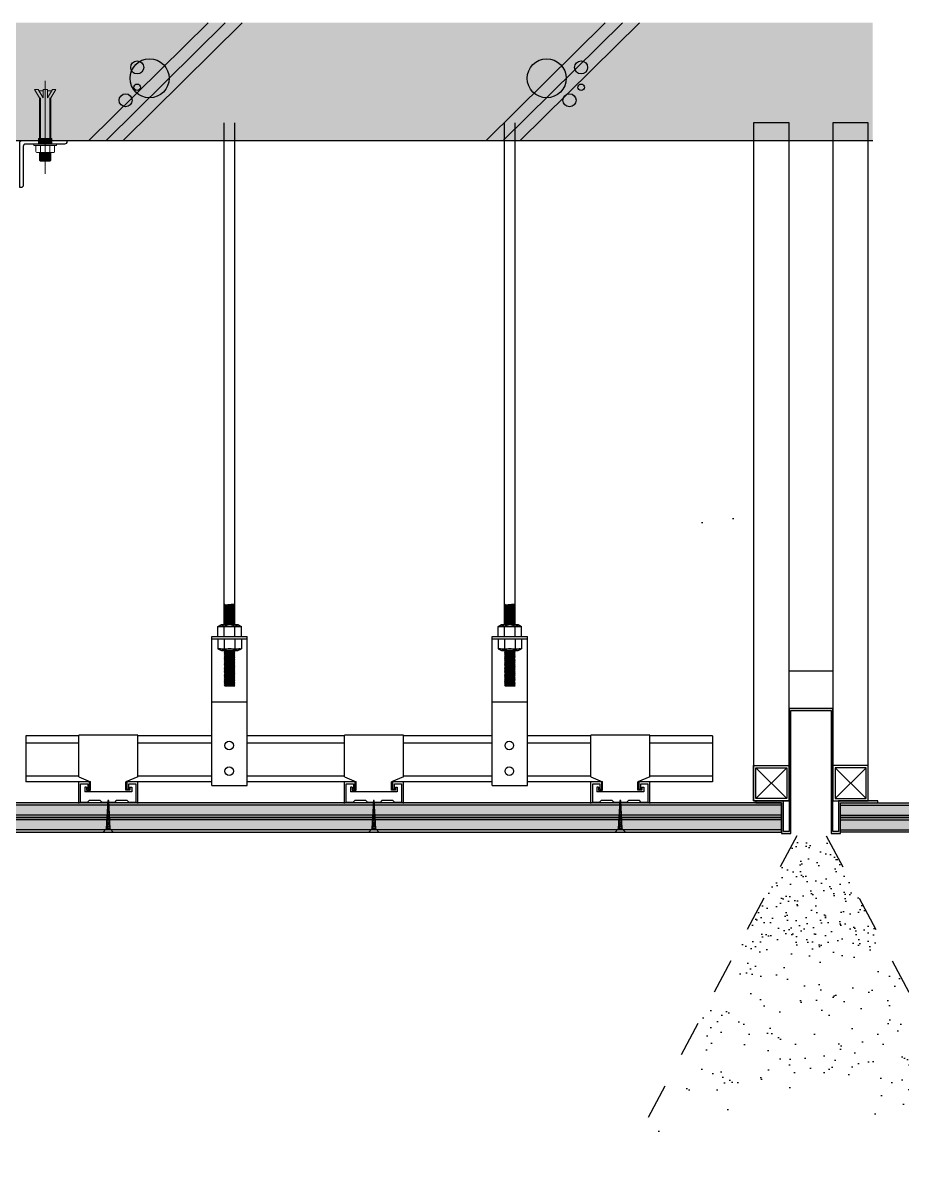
# Model space of a CAD drawing. Header units: millimetres. Extents: x -223175 to 287756, y -120611 to 352956.
# Drawn here: x 271799 to 272544, y 83917 to 84884 of the extents above; entities that cross this region are included whole.
import ezdxf
from ezdxf.lldxf.tags import DXFTag

# ---------------------------------------------------------------- set-up
doc = ezdxf.new("R2010")
doc.units = ezdxf.units.MM
doc.header["$LTSCALE"] = 50
doc.linetypes.add('CEN', pattern=[62, 60, -1, 0, -1])
doc.linetypes.add('HIDDEN', pattern=[2, 1, -1])
for name, color, linetype in [('1', 1, 'CENTER'), ('CON', 2, 'Continuous'), ('D-1', 1, 'Continuous'), ('DE-252', 252, 'Continuous'), ('DE-8', 8, 'Continuous'), ('DETAIL', 7, 'Continuous'), ('DETAIL-HAT', 252, 'Continuous'), ('EK-구조틀부속', 1, 'Continuous'), ('ELE-1', 7, 'Continuous'), ('ELE-HAT', 253, 'Continuous'), ('f-steel', 4, 'Continuous'), ('FL-FIN', 6, 'Continuous'), ('I-ELEV4', 4, 'Continuous'), ('IN-HAT', 250, 'Continuous')]:
    doc.layers.add(name, color=color, linetype=linetype)
doc.layers.add('I-TEXT', color=7, linetype='Continuous', lineweight=0)
tags = doc.linetypes.add('CENTER', pattern=[50.8, 31.75, -6.35, 6.35, -6.35]).pattern_tags.tags
tags[10:11] = [DXFTag(74, 4), DXFTag(75, 0), DXFTag(340, '0'), DXFTag(46, 1.0), DXFTag(50, 0.0), DXFTag(44, 0.0), DXFTag(45, 0.0)]
tags[8:9] = [DXFTag(74, 4), DXFTag(75, 0), DXFTag(340, '0'), DXFTag(46, 1.0), DXFTag(50, 0.0), DXFTag(44, 0.0), DXFTag(45, 0.0)]
tags[6:7] = [DXFTag(74, 4), DXFTag(75, 0), DXFTag(340, '0'), DXFTag(46, 1.0), DXFTag(50, 0.0), DXFTag(44, 0.0), DXFTag(45, 0.0)]
tags[4:5] = [DXFTag(74, 4), DXFTag(75, 0), DXFTag(340, '0'), DXFTag(46, 1.0), DXFTag(50, 0.0), DXFTag(44, 0.0), DXFTag(45, 0.0)]

# ---------------------------------------------------------------- blocks, each defined once
blk = doc.blocks.new('A$C19A672E3')
at = {"layer": 'I-TEXT', "color": 1}
blk.add_line((0, 25.34), (0, -53.54), dxfattribs=at)
at = {"layer": 'I-TEXT', "color": 8}
for p, q in [((4.78, 10.28), (-4.82, 10.28)), ((-4.78, 13.62), (-3.98, 14.41)), ((-4.78, 13.62), (-4.78, 7.25)), ((4.78, 13.62), (-4.78, 13.62)), ((4.82, 13.39), (-4.78, 13.39)), ((4.78, 12.6), (-4.78, 12.6)), ((4.78, 11.8), (-4.78, 11.8)), ((4.78, 11.08), (-4.78, 11.08)), ((-3.98, 14.41), (-3.98, 7.25)), ((3.98, 14.41), (-3.98, 14.41)), ((3.98, 14.41), (3.98, 7.25)), ((4.78, 13.62), (3.98, 14.41)), ((4.78, 13.62), (4.78, 7.25)), ((9.56, 1.27), (-9.56, 1.27)), ((-9.56, 1.27), (-9.56, 0)), ((-9.56, 0), (9.56, 0)), ((-7.96, 6.45), (-7.96, 1.27)), ((7.17, 7.25), (-7.17, 7.25)), ((-5.57, 0), (-5.57, -4.78)), ((4.78, 9.49), (-4.78, 9.49)), ((4.78, 8.69), (-4.78, 8.69)), ((4.78, 7.89), (-4.78, 7.89)), ((-4.78, 0), (-4.78, -39.06)), ((-3.98, 6.45), (-3.98, 1.27)), ((-3.98, 0), (-3.98, -39.06)), ((3.98, 6.45), (3.98, 1.27)), ((3.98, 0), (3.98, -39.06)), ((4.78, 0), (4.78, -39.06)), ((5.57, 0), (5.57, -4.78)), ((7.96, 6.45), (7.96, 1.27)), ((9.56, 1.27), (9.56, 0)), ((5.57, -0.8), (-5.57, -0.8)), ((5.57, -1.59), (-5.57, -1.59)), ((5.57, -2.39), (-5.57, -2.39)), ((5.57, -3.19), (-5.57, -3.19)), ((5.57, -3.98), (-5.57, -3.98)), ((-5.57, -4.78), (5.57, -4.78)), ((-4.78, -39.06), (-8.96, -46.23)), ((-8.96, -46.23), (-6.06, -46.23)), ((-1.88, -39.06), (-6.06, -46.23)), ((-5.4, -45.09), (-1.88, -45.09)), ((-1.88, -46.23), (-1.88, -39.06)), ((-1.88, -46.23), (1.88, -46.23)), ((1.88, -39.06), (6.06, -46.23)), ((1.88, -46.23), (1.88, -39.06)), ((1.88, -45.09), (5.4, -45.09)), ((4.78, -39.06), (8.96, -46.23)), ((6.06, -46.23), (8.96, -46.23))]:
    blk.add_line(p, q, dxfattribs=at)
for centre, start, end in [((-7.17, 6.45), 90, 180), ((-4.78, 6.45), 0, 90), ((-3.19, 6.45), 90, 180), ((3.19, 6.45), 0, 90), ((4.78, 6.45), 90, 180), ((7.17, 6.45), 0, 90)]:
    blk.add_arc(centre, 0.796, start, end, dxfattribs=at)
blk = doc.blocks.new('A$C372A1AC7')
at = {"layer": 'EK-구조틀부속', "lineweight": -3}
blk.add_lwpolyline([(0, 0), (25, 0), (25, 25), (0, 25)], close=True, dxfattribs=at)
at = {"layer": 'EK-구조틀부속', "color": 8, "lineweight": -3}
blk.add_lwpolyline([(1.6, 1.6), (23.4, 1.6), (23.4, 23.4), (1.6, 23.4)], close=True, dxfattribs=at)
for points in [[(23.4, 23.4), (1.6, 1.6)], [(23.4, 1.6), (1.6, 23.4)]]:
    blk.add_lwpolyline(points, dxfattribs=at)
blk = doc.blocks.new('*U2637')
at = {"layer": 'DETAIL-HAT', "ltscale": 1.5}
h = blk.add_hatch(dxfattribs=at)
h.set_pattern_fill('AR-SAND', color=256, scale=0.1, angle=180.45067)
h.set_pattern_definition([(217.95067, (1012.379, 0), (0.198494, -4.892722), [0, -3.8608, 0, -4.318, 0, -4.1275]), (187.9507, (1012.379, 0), (-4.43871, -7.203387), [0, -2.0828, 0, -3.4798, 0, -1.3335]), (147.95067, (1015.503, 0.0246), (-7.909566, -0.076588), [0, -1.27, 0, -4.572, 0, -5.969]), (137.9507, (1015.503, 0.0246), (-7.617793, -2.289283), [0, -0.635, 0, -2.9972, 0, -3.429])])
h.paths.add_polyline_path([(0, 12.5), (705.6, 12.5), (705.6, 0), (0, 0)])
at = {"color": 0}
blk.add_lwpolyline([(0, 12.5), (705.6, 12.5), (705.6, 0), (0, 0)], close=True, dxfattribs=at)
at = {"layer": 'DETAIL-HAT'}
for p, q in [((0, 10.5), (705.6, 10.5)), ((0, 2), (705.6, 2))]:
    blk.add_line(p, q, dxfattribs=at)
blk = doc.blocks.new('light2')
at = {"layer": 'ELE-1'}
h = blk.add_hatch(dxfattribs=at)
h.set_pattern_fill('AR-SAND', color=1, scale=1.5, angle=29.17402, style=0)
h.set_pattern_definition([(171.674022, (-1106792.613, -163176.79), (-33.6901024, 65.269111), [0, -57.912, 0, -64.77, 0, -61.9125]), (201.674022, (-1106792.61, -163176.79), (-111.288674, 61.014692), [0, -31.242, 0, -52.197, 0, -20.0025]), (241.674022, (-1106751.695, -163153.95), (-103.702526, -57.6487944), [0, -19.05, 0, -68.58, 0, -89.535]), (251.674022, (-1106751.7, -163153.95), (-116.304614, -26.633539), [0, -9.525, 0, -44.958, 0, -51.435])])
edge = h.paths.add_edge_path()
edge.add_line((-60292.15, -8065.02), (-60300.52, -8049.12))
edge.add_line((-60308.77, -8033.45), (-60333.86, -8033.45))
edge.add_line((-60329.53, -8033.69), (-60345.88, -8057.57))
edge.add_line((-60345.88, -8057.57), (-60480.4, -8310.47))
edge.add_line((-60467.31, -8286.89), (-60175.32, -8286.89))
edge.add_line((-60162.93, -8311.18), (-60291.84, -8064.86))
h = blk.add_hatch(dxfattribs=at)
h.set_pattern_fill('AR-SAND', color=1, scale=0.375, angle=29.17402, style=0)
h.set_pattern_definition([(171.6740218, (-1106824.226, -163161.148), (-8.4225256, 16.31727775), [0, -14.478, 0, -16.1925, 0, -15.478125]), (201.6740218, (-1106824.226, -163161.148), (-27.82216854, 15.25367303), [0, -7.8105, 0, -13.04925, 0, -5.000625]), (241.6740218, (-1106813.996, -163155.437), (-25.9256315, -14.4121986), [0, -4.7625, 0, -17.145, 0, -22.38375]), (251.6740218, (-1106813.996, -163155.437), (-29.0761535, -6.65838476), [0, -2.38125, 0, -11.2395, 0, -12.85875])])
edge = h.paths.add_edge_path()
edge.add_line((-60378.19, -8117.64), (-60336.08, -8038.4))
edge.add_line((-60336.08, -8038.4), (-60327.62, -8039.92))
edge.add_line((-60327.62, -8039.92), (-60306.67, -8037.44))
edge.add_line((-60305.44, -8039.77), (-60302.44, -8045.47))
edge.add_line((-60302.44, -8045.47), (-60254.8, -8135.96))
edge.add_line((-60256, -8133.67), (-60380.02, -8125.98))
h = blk.add_hatch(dxfattribs=at)
h.set_pattern_fill('AR-SAND', color=1, scale=0.75, angle=29.17402, style=0)
h.set_pattern_definition([(171.6740218, (-1106775.13, -163208.106), (-16.8450512, 32.6345555), [0, -28.956, 0, -32.385, 0, -30.95625]), (201.674022, (-1106775.13, -163208.106), (-55.644337, 30.507346), [0, -15.621, 0, -26.0985, 0, -10.00125]), (241.6740218, (-1106754.672, -163196.684), (-51.851263, -28.8243972), [0, -9.525, 0, -34.29, 0, -44.7675]), (251.674022, (-1106754.67, -163196.684), (-58.152307, -13.3167695), [0, -4.7625, 0, -22.479, 0, -25.7175])])
edge = h.paths.add_edge_path()
edge.add_line((-60277.48, -8092.88), (-60282.93, -8082.52))
edge.add_line((-60289.34, -8070.35), (-60354.81, -8073.24))
edge.add_line((-60330.04, -8069.55), (-60359.02, -8081.23))
edge.add_line((-60359.02, -8081.23), (-60447.34, -8248.97))
edge.add_line((-60447.34, -8248.97), (-60194.96, -8249.59))
edge.add_line((-60188.2, -8262.95), (-60277.26, -8092.77))
at = {"color": 1, "linetype": 'HIDDEN', "ltscale": 0.6}
for p, q in [((-60333.86, -8033.45), (-60467.31, -8286.89)), ((-60308.77, -8033.45), (-60175.32, -8286.89))]:
    blk.add_line(p, q, dxfattribs=at)
blk = doc.blocks.new('*U2641')
at = {"layer": 'DETAIL-HAT', "ltscale": 1.5}
h = blk.add_hatch(dxfattribs=at)
h.set_pattern_fill('AR-SAND', color=256, scale=0.1, angle=180.45067)
h.set_pattern_definition([(217.95067, (1413.0195, 0), (0.198494, -4.892722), [0, -3.8608, 0, -4.318, 0, -4.1275]), (187.9507, (1413.0195, 0), (-4.43871, -7.203387), [0, -2.0828, 0, -3.4798, 0, -1.3335]), (147.95067, (1416.1436, 0.0246), (-7.909566, -0.076588), [0, -1.27, 0, -4.572, 0, -5.969]), (137.9507, (1416.1436, 0.0246), (-7.617793, -2.289283), [0, -0.635, 0, -2.9972, 0, -3.429])])
h.paths.add_polyline_path([(0, 12.5), (847.94, 12.5), (847.94, 0), (0, 0)])
at = {"color": 0}
blk.add_lwpolyline([(0, 12.5), (847.94, 12.5), (847.94, 0), (0, 0)], close=True, dxfattribs=at)
at = {"layer": 'DETAIL-HAT'}
for p, q in [((0, 10.5), (847.94, 10.5)), ((0, 2), (847.94, 2))]:
    blk.add_line(p, q, dxfattribs=at)
blk = doc.blocks.new('YTETYYYY')
at = {"layer": 'DE-8'}
for p, q in [((-1.76, 2.81), (1.76, 2.81)), ((-1.72, 2.91), (1.72, 2.91))]:
    blk.add_line(p, q, dxfattribs=at)
at = {"layer": 'DE-8', "linetype": 'Continuous'}
blk.add_lwpolyline([(-4.28, 0), (4.28, 0), (1.73, 2.84), (0.37, 26.9), (-0.37, 26.9), (-1.73, 2.84)], close=True, dxfattribs=at)
at = {"layer": 'DE-8'}
for centre, radius, start, end in [((1.61, 13.41), 7.16, 97.05318, 109.27361), ((1.61, 13.41), 7.66, 97.05318, 107.73141), ((1.61, 13.41), 8.91, 96.30184, 104.67958), ((1.61, 13.41), 9.41, 96.13859, 103.69768), ((1.61, 13.41), 10.66, 95.79759, 101.6621), ((1.61, 13.41), 11.16, 95.6826, 100.98005), ((1.61, 6.11), 4.16, 94.12481, 136.08207), ((1.61, 6.6), 4.16, 94.50623, 135.5005), ((1.61, 7.79), 4.16, 95.43011, 134.11923), ((1.61, 8.28), 4.16, 95.81179, 133.5593), ((1.61, 9.49), 4.16, 96.75664, 132.19827), ((1.61, 9.98), 4.16, 97.1388, 131.65743), ((1.61, 11.09), 4.16, 98.00457, 130.45143), ((1.61, 11.58), 4.16, 98.38735, 129.92637), ((1.61, 12.92), 4.16, 99.43644, 128.51148), ((1.61, 13.41), 4.16, 99.82018, 128.00238), ((1.61, 13.41), 5.41, 98.29252, 117.21274), ((1.61, 13.41), 5.91, 98.29252, 114.40075), ((1.61, 0.79), 4.16, 89.98744, 142.9158), ((1.61, 1.28), 4.16, 90.36933, 142.23716), ((1.61, 2.55), 4.16, 91.35395, 140.53796), ((1.61, 3.04), 4.16, 91.73547, 139.89757), ((1.61, 4.33), 4.16, 92.7396, 138.25539), ((1.61, 4.82), 4.16, 93.12096, 137.64699), ((1.61, -0.37), 4.16, 89.50543, 127.9517), ((1.61, -0.86), 4.16, 88.90124, 114.97145)]:
    blk.add_arc(centre, radius, start, end, dxfattribs=at)

msp = doc.modelspace()

# ---------------------------------------------------------------- hatches: boundary and pattern name
at = {"layer": 'DE-252'}
h = msp.add_hatch(color=253, dxfattribs=at)
h.dxf.hatch_style = 1
h.paths.add_polyline_path([(272485.6949, 84302.7695), (272448.4948, 84302.7694), (272448.4949, 84198.3695), (272443.6949, 84198.3695), (272443.6949, 84224.3695), (272420.4949, 84224.3695), (272420.4949, 84222.7695), (272442.0949, 84222.7695), (272442.0949, 84196.7695), (272450.0949, 84196.7695), (272450.0949, 84301.1694), (272484.0949, 84301.1694), (272484.0949, 84196.7695), (272492.0949, 84196.7695), (272492.0949, 84222.7695), (272523.6949, 84222.7695), (272523.6949, 84224.3695), (272490.4949, 84224.3695), (272490.4949, 84198.3695), (272485.6949, 84198.3695)])
at = {"layer": 'IN-HAT', "linetype": 'CEN', "ltscale": 100}
h = msp.add_hatch(dxfattribs=at)
h.set_pattern_fill('AR-SAND', color=256, scale=2, angle=180, style=0)
h.set_pattern_definition([(37.5, (48356.024, -10139.05), (-3.200063, 97.882647), [0, -77.216, 0, -86.36, 0, -82.55]), (7.5, (48356.02, -10139.05), (89.90466, 143.36502), [0, -41.656, 0, -69.596, 0, -26.67]), (327.5, (48293.54, -10139.05), (158.198474, 0.287437), [0, -25.4, 0, -91.44, 0, -119.38]), (317.5, (48293.54, -10139.05), (152.71129, 44.585865), [0, -12.7, 0, -59.944, 0, -68.58])])
h.paths.add_polyline_path([(272516.2898, 84457.7696), (271564.6921, 84457.7696), (271564.6921, 84467.2696), (272516.2898, 84467.2696)])
h = msp.add_hatch(dxfattribs=at)
h.set_pattern_fill('AR-SAND', color=256, scale=2, angle=180, style=0)
h.set_pattern_definition([(37.5, (49169.75, -10139.05), (-3.200063, 97.882647), [0, -77.216, 0, -86.36, 0, -82.55]), (7.5, (49169.75, -10139.05), (89.90466, 143.36502), [0, -41.656, 0, -69.596, 0, -26.67]), (327.5, (49107.265, -10139.05), (158.198474, 0.287437), [0, -25.4, 0, -91.44, 0, -119.38]), (317.5, (49107.27, -10139.05), (152.71129, 44.585865), [0, -12.7, 0, -59.944, 0, -68.58])])
h.paths.add_polyline_path([(273330.0145, 84457.7696), (272378.4168, 84457.7696), (272378.4168, 84467.2696), (273330.0145, 84467.2696)])

# ---------------------------------------------------------------- linework, layer by layer
at = {"layer": '1', "color": 8}
for p, q in [((271855.2053, 84784.4266), (271956.2032, 84884.2265)), ((271869.6676, 84784.4266), (271970.6655, 84884.2265)), ((271884.13, 84784.4266), (271985.1279, 84884.2265)), ((272191.7907, 84784.4266), (272292.7886, 84884.2265)), ((272206.2531, 84784.4266), (272307.251, 84884.2265)), ((272220.7154, 84784.4266), (272321.7133, 84884.2265))]:
    msp.add_line(p, q, dxfattribs=at)
for centre, radius in [((271906.5544, 84837.1809), 16.5542), ((271896.061, 84846.3737), 5.5181), ((272243.1399, 84837.1809), 16.5542), ((272272.2631, 84846.3737), 5.5181), ((271896.061, 84829.5203), 2.7578), ((272272.2631, 84829.5203), 2.7578), ((271886.2511, 84818.4889), 5.5181), ((272262.4531, 84818.4889), 5.5181)]:
    msp.add_circle(centre, radius, dxfattribs=at)
at = {"layer": 'CON'}
msp.add_line((271143.797, 84784.4266), (272519.4043, 84784.4266), dxfattribs=at)
at = {"layer": 'D-1', "ltscale": 0.04}
msp.add_line((272485.6949, 84334.3695), (272448.4949, 84334.3695), dxfattribs=at)
for points in [[(272448.4949, 84799.4052), (272418.4949, 84799.4052), (272418.4949, 84224.3695), (272448.4949, 84224.3695)], [(272515.6949, 84799.4051), (272485.6949, 84799.4051), (272485.6949, 84224.3695), (272515.6949, 84224.3695)]]:
    msp.add_lwpolyline(points, close=True, dxfattribs=at)
at = {"layer": 'DETAIL', "color": 7}
msp.add_lwpolyline([(271799.497, 84779.4266), (271799.497, 84746.4266, -0.41421356), (271797.497, 84744.4266), (271796.497, 84744.4266), (271796.497, 84782.4266, -0.41421356), (271798.497, 84784.4266), (271836.497, 84784.4266), (271836.497, 84783.4266, -0.41421356), (271834.497, 84781.4266), (271801.497, 84781.4266, 0.41421356)], format="xyb", close=True, dxfattribs=at)
at = {"layer": 'ELE-HAT', "color": 253, "ltscale": 0.5}
msp.add_solid([(271103.7979, 84784.2188), (271103.7979, 84884.2188), (272519.4043, 84784.4266), (272519.4043, 84884.2278)], dxfattribs=at)
at = {"layer": 'f-steel', "color": 251}
for p, q in [((271969.8827, 84373.8838), (271969.8828, 84799.4051)), ((271978.8827, 84373.8838), (271978.8828, 84799.4051)), ((272207.3626, 84373.8838), (272207.3626, 84799.4051)), ((272216.3626, 84373.8838), (272216.3626, 84799.4051)), ((271970.6327, 84391.1338), (271969.8827, 84390.3838)), ((271978.8827, 84391.1338), (271969.8827, 84390.3838)), ((271969.8827, 84390.3838), (271970.6327, 84389.6338)), ((271978.1327, 84390.3838), (271970.6327, 84389.6338)), ((271978.1327, 84390.3838), (271978.8827, 84391.1338)), ((271978.8827, 84389.6338), (271978.1327, 84390.3838)), ((272208.1126, 84391.1338), (272207.3626, 84390.3838)), ((272216.3626, 84391.1338), (272207.3626, 84390.3838)), ((272207.3626, 84390.3838), (272208.1126, 84389.6338)), ((272215.6126, 84390.3838), (272208.1126, 84389.6338)), ((272215.6126, 84390.3838), (272216.3626, 84391.1338)), ((272216.3626, 84389.6338), (272215.6126, 84390.3838)), ((271970.6327, 84389.6338), (271969.8827, 84388.8838)), ((271978.8827, 84389.6338), (271969.8827, 84388.8838)), ((271969.8827, 84388.8838), (271970.6327, 84388.1338)), ((271970.6327, 84388.1338), (271969.8827, 84387.3838)), ((271978.8827, 84388.1338), (271969.8827, 84387.3838)), ((271969.8827, 84387.3838), (271970.6327, 84386.6338)), ((271970.6327, 84386.6338), (271969.8827, 84385.8838)), ((271978.8827, 84386.6338), (271969.8827, 84385.8838)), ((271969.8827, 84385.8838), (271970.6327, 84385.1338)), ((271970.6327, 84385.1338), (271969.8827, 84384.3838)), ((271978.8827, 84385.1338), (271969.8827, 84384.3838)), ((271969.8827, 84384.3838), (271970.6327, 84383.6338)), ((271970.6327, 84383.6338), (271969.8827, 84382.8838)), ((271978.8827, 84383.6338), (271969.8827, 84382.8838)), ((271969.8827, 84382.8838), (271970.6327, 84382.1338)), ((271970.6327, 84382.1338), (271969.8827, 84381.3838)), ((271978.8827, 84382.1338), (271969.8827, 84381.3838)), ((271969.8827, 84381.3838), (271970.6327, 84380.6338)), ((271970.6327, 84380.6338), (271969.8827, 84379.8838)), ((271978.8827, 84380.6338), (271969.8827, 84379.8838)), ((271978.1327, 84388.8838), (271970.6327, 84388.1338)), ((271978.1327, 84387.3838), (271970.6327, 84386.6338)), ((271978.1327, 84385.8838), (271970.6327, 84385.1338)), ((271978.1327, 84384.3838), (271970.6327, 84383.6338)), ((271978.1327, 84382.8838), (271970.6327, 84382.1338)), ((271978.1327, 84381.3838), (271970.6327, 84380.6338)), ((271978.1327, 84388.8838), (271978.8827, 84389.6338)), ((271978.8827, 84388.1338), (271978.1327, 84388.8838)), ((271978.1327, 84387.3838), (271978.8827, 84388.1338)), ((271978.8827, 84386.6338), (271978.1327, 84387.3838)), ((271978.1327, 84385.8838), (271978.8827, 84386.6338)), ((271978.8827, 84385.1338), (271978.1327, 84385.8838)), ((271978.1327, 84384.3838), (271978.8827, 84385.1338)), ((271978.8827, 84383.6338), (271978.1327, 84384.3838)), ((271978.1327, 84382.8838), (271978.8827, 84383.6338)), ((271978.8827, 84382.1338), (271978.1327, 84382.8838)), ((271978.1327, 84381.3838), (271978.8827, 84382.1338)), ((271978.8827, 84380.6338), (271978.1327, 84381.3838)), ((271978.1327, 84379.8838), (271978.8827, 84380.6338)), ((272208.1126, 84389.6338), (272207.3626, 84388.8838)), ((272216.3626, 84389.6338), (272207.3626, 84388.8838)), ((272207.3626, 84388.8838), (272208.1126, 84388.1338)), ((272208.1126, 84388.1338), (272207.3626, 84387.3838)), ((272216.3626, 84388.1338), (272207.3626, 84387.3838)), ((272207.3626, 84387.3838), (272208.1126, 84386.6338)), ((272208.1126, 84386.6338), (272207.3626, 84385.8838)), ((272216.3626, 84386.6338), (272207.3626, 84385.8838)), ((272207.3626, 84385.8838), (272208.1126, 84385.1338)), ((272208.1126, 84385.1338), (272207.3626, 84384.3838)), ((272216.3626, 84385.1338), (272207.3626, 84384.3838)), ((272207.3626, 84384.3838), (272208.1126, 84383.6338)), ((272208.1126, 84383.6338), (272207.3626, 84382.8838)), ((272216.3626, 84383.6338), (272207.3626, 84382.8838)), ((272207.3626, 84382.8838), (272208.1126, 84382.1338)), ((272208.1126, 84382.1338), (272207.3626, 84381.3838)), ((272216.3626, 84382.1338), (272207.3626, 84381.3838)), ((272207.3626, 84381.3838), (272208.1126, 84380.6338)), ((272208.1126, 84380.6338), (272207.3626, 84379.8838)), ((272216.3626, 84380.6338), (272207.3626, 84379.8838)), ((272215.6126, 84388.8838), (272208.1126, 84388.1338)), ((272215.6126, 84387.3838), (272208.1126, 84386.6338)), ((272215.6126, 84385.8838), (272208.1126, 84385.1338)), ((272215.6126, 84384.3838), (272208.1126, 84383.6338)), ((272215.6126, 84382.8838), (272208.1126, 84382.1338)), ((272215.6126, 84381.3838), (272208.1126, 84380.6338)), ((272215.6126, 84388.8838), (272216.3626, 84389.6338)), ((272216.3626, 84388.1338), (272215.6126, 84388.8838)), ((272215.6126, 84387.3838), (272216.3626, 84388.1338)), ((272216.3626, 84386.6338), (272215.6126, 84387.3838)), ((272215.6126, 84385.8838), (272216.3626, 84386.6338)), ((272216.3626, 84385.1338), (272215.6126, 84385.8838)), ((272215.6126, 84384.3838), (272216.3626, 84385.1338)), ((272216.3626, 84383.6338), (272215.6126, 84384.3838)), ((272215.6126, 84382.8838), (272216.3626, 84383.6338)), ((272216.3626, 84382.1338), (272215.6126, 84382.8838)), ((272215.6126, 84381.3838), (272216.3626, 84382.1338)), ((272216.3626, 84380.6338), (272215.6126, 84381.3838)), ((272215.6126, 84379.8838), (272216.3626, 84380.6338)), ((271964.3827, 84372.3838), (271967.3827, 84373.8838)), ((271964.3827, 84372.3838), (271984.3827, 84372.3838)), ((271964.3827, 84363.8838), (271964.3827, 84372.3838)), ((271967.3827, 84373.8838), (271981.3827, 84373.8838)), ((271969.8827, 84379.8838), (271970.6327, 84379.1338)), ((271970.6327, 84379.1338), (271969.8827, 84378.3838)), ((271978.8827, 84379.1338), (271969.8827, 84378.3838)), ((271969.8827, 84378.3838), (271970.6327, 84377.6338)), ((271970.6327, 84377.6338), (271969.8827, 84376.8838)), ((271978.8827, 84377.6338), (271969.8827, 84376.8838)), ((271969.8827, 84376.8838), (271970.6327, 84376.1338)), ((271970.6327, 84376.1338), (271969.8827, 84375.3838)), ((271978.8827, 84376.1338), (271969.8827, 84375.3838)), ((271969.8827, 84375.3838), (271970.6327, 84374.6338)), ((271970.6327, 84374.6338), (271969.8827, 84373.8838)), ((271969.8827, 84363.8838), (271969.8827, 84372.3838)), ((271978.1327, 84379.8838), (271970.6327, 84379.1338)), ((271978.1327, 84378.3838), (271970.6327, 84377.6338)), ((271978.1327, 84376.8838), (271970.6327, 84376.1338)), ((271978.1327, 84375.3838), (271970.6327, 84374.6338)), ((271978.8827, 84374.6338), (271971.3827, 84373.8838)), ((271978.8827, 84379.1338), (271978.1327, 84379.8838)), ((271978.1327, 84378.3838), (271978.8827, 84379.1338)), ((271978.8827, 84377.6338), (271978.1327, 84378.3838)), ((271978.1327, 84376.8838), (271978.8827, 84377.6338)), ((271978.8827, 84376.1338), (271978.1327, 84376.8838)), ((271978.1327, 84375.3838), (271978.8827, 84376.1338)), ((271978.8827, 84374.6338), (271978.1327, 84375.3838)), ((271978.1327, 84373.8838), (271978.8827, 84374.6338)), ((271978.8827, 84363.8838), (271978.8827, 84372.3838)), ((271981.3827, 84373.8838), (271984.3827, 84372.3838)), ((271984.3827, 84363.8838), (271984.3827, 84372.3838)), ((272201.8626, 84372.3838), (272204.8626, 84373.8838)), ((272201.8626, 84372.3838), (272221.8626, 84372.3838)), ((272201.8626, 84363.8838), (272201.8626, 84372.3838)), ((272204.8626, 84373.8838), (272218.8626, 84373.8838)), ((272207.3626, 84379.8838), (272208.1126, 84379.1338)), ((272208.1126, 84379.1338), (272207.3626, 84378.3838)), ((272216.3626, 84379.1338), (272207.3626, 84378.3838)), ((272207.3626, 84378.3838), (272208.1126, 84377.6338)), ((272208.1126, 84377.6338), (272207.3626, 84376.8838)), ((272216.3626, 84377.6338), (272207.3626, 84376.8838)), ((272207.3626, 84376.8838), (272208.1126, 84376.1338)), ((272208.1126, 84376.1338), (272207.3626, 84375.3838)), ((272216.3626, 84376.1338), (272207.3626, 84375.3838)), ((272207.3626, 84375.3838), (272208.1126, 84374.6338)), ((272208.1126, 84374.6338), (272207.3626, 84373.8838)), ((272207.3626, 84363.8838), (272207.3626, 84372.3838)), ((272215.6126, 84379.8838), (272208.1126, 84379.1338)), ((272215.6126, 84378.3838), (272208.1126, 84377.6338)), ((272215.6126, 84376.8838), (272208.1126, 84376.1338)), ((272215.6126, 84375.3838), (272208.1126, 84374.6338)), ((272216.3626, 84374.6338), (272208.8626, 84373.8838)), ((272216.3626, 84379.1338), (272215.6126, 84379.8838)), ((272215.6126, 84378.3838), (272216.3626, 84379.1338)), ((272216.3626, 84377.6338), (272215.6126, 84378.3838)), ((272215.6126, 84376.8838), (272216.3626, 84377.6338)), ((272216.3626, 84376.1338), (272215.6126, 84376.8838)), ((272215.6126, 84375.3838), (272216.3626, 84376.1338)), ((272216.3626, 84374.6338), (272215.6126, 84375.3838)), ((272215.6126, 84373.8838), (272216.3626, 84374.6338)), ((272216.3626, 84363.8838), (272216.3626, 84372.3838)), ((272218.8626, 84373.8838), (272221.8626, 84372.3838)), ((272221.8626, 84363.8838), (272221.8626, 84372.3838)), ((271959.3827, 84237.4558), (271959.3827, 84363.8838)), ((271959.3827, 84363.8838), (271989.3827, 84363.8838)), ((271959.3827, 84361.8838), (271989.3827, 84361.8838)), ((271964.3827, 84361.8838), (271964.3827, 84353.3838)), ((271969.8827, 84361.8838), (271969.8827, 84353.3838)), ((271978.8827, 84361.8838), (271978.8827, 84353.3838)), ((271984.3827, 84361.8838), (271984.3827, 84353.3838)), ((271989.3827, 84237.4558), (271989.3827, 84363.8838)), ((272196.8626, 84237.4558), (272196.8626, 84363.8838)), ((272196.8626, 84363.8838), (272226.8626, 84363.8838)), ((272196.8626, 84361.8838), (272226.8626, 84361.8838)), ((272201.8626, 84361.8838), (272201.8626, 84353.3838)), ((272207.3626, 84361.8838), (272207.3626, 84353.3838)), ((272216.3626, 84361.8838), (272216.3626, 84353.3838)), ((272221.8626, 84361.8838), (272221.8626, 84353.3838)), ((272226.8626, 84237.4558), (272226.8626, 84363.8838)), ((271964.3827, 84353.3838), (271967.3827, 84351.8838)), ((271964.3827, 84353.3838), (271984.3827, 84353.3838)), ((271967.3827, 84351.8838), (271981.3827, 84351.8838)), ((271969.8827, 84351.1338), (271977.3827, 84351.8838)), ((271970.6327, 84351.8838), (271969.8827, 84351.1338)), ((271969.8827, 84351.1338), (271970.6327, 84350.3838)), ((271970.6327, 84350.3838), (271978.1327, 84351.1338)), ((271978.1327, 84351.1338), (271978.8827, 84351.8838)), ((271978.8827, 84350.3838), (271978.1327, 84351.1338)), ((271981.3827, 84351.8838), (271984.3827, 84353.3838)), ((272201.8626, 84353.3838), (272204.8626, 84351.8838)), ((272201.8626, 84353.3838), (272221.8626, 84353.3838)), ((272204.8626, 84351.8838), (272218.8626, 84351.8838)), ((272207.3626, 84351.1338), (272214.8626, 84351.8838)), ((272208.1126, 84351.8838), (272207.3626, 84351.1338)), ((272207.3626, 84351.1338), (272208.1126, 84350.3838)), ((272208.1126, 84350.3838), (272215.6126, 84351.1338)), ((272215.6126, 84351.1338), (272216.3626, 84351.8838)), ((272216.3626, 84350.3838), (272215.6126, 84351.1338)), ((272218.8626, 84351.8838), (272221.8626, 84353.3838)), ((271959.3827, 84237.4558), (271959.3827, 84344.3083)), ((271969.8827, 84349.6338), (271978.8827, 84350.3838)), ((271970.6327, 84350.3838), (271969.8827, 84349.6338)), ((271969.8827, 84349.6338), (271970.6327, 84348.8838)), ((271969.8827, 84348.1338), (271978.8827, 84348.8838)), ((271970.6327, 84348.8838), (271969.8827, 84348.1338)), ((271969.8827, 84348.1338), (271970.6327, 84347.3838)), ((271969.8827, 84346.6338), (271978.8827, 84347.3838)), ((271970.6327, 84347.3838), (271969.8827, 84346.6338)), ((271969.8827, 84346.6338), (271970.6327, 84345.8838)), ((271969.8827, 84345.1338), (271978.8827, 84345.8838)), ((271970.6327, 84345.8838), (271969.8827, 84345.1338)), ((271969.8827, 84345.1338), (271970.6327, 84344.3838)), ((271969.8827, 84343.6338), (271978.8827, 84344.3838)), ((271970.6327, 84344.3838), (271969.8827, 84343.6338)), ((271969.8827, 84343.6338), (271970.6327, 84342.8838)), ((271969.8827, 84342.1338), (271978.8827, 84342.8838)), ((271970.6327, 84342.8838), (271969.8827, 84342.1338)), ((271969.8827, 84342.1338), (271970.6327, 84341.3838)), ((271969.8827, 84340.6338), (271978.8827, 84341.3838)), ((271970.6327, 84341.3838), (271969.8827, 84340.6338)), ((271970.6327, 84348.8838), (271978.1327, 84349.6338)), ((271970.6327, 84347.3838), (271978.1327, 84348.1338)), ((271970.6327, 84345.8838), (271978.1327, 84346.6338)), ((271970.6327, 84344.3838), (271978.1327, 84345.1338)), ((271970.6327, 84342.8838), (271978.1327, 84343.6338)), ((271970.6327, 84341.3838), (271978.1327, 84342.1338)), ((271978.1327, 84349.6338), (271978.8827, 84350.3838)), ((271978.8827, 84348.8838), (271978.1327, 84349.6338)), ((271978.1327, 84348.1338), (271978.8827, 84348.8838)), ((271978.8827, 84347.3838), (271978.1327, 84348.1338)), ((271978.1327, 84346.6338), (271978.8827, 84347.3838)), ((271978.8827, 84345.8838), (271978.1327, 84346.6338)), ((271978.1327, 84345.1338), (271978.8827, 84345.8838)), ((271978.8827, 84344.3838), (271978.1327, 84345.1338)), ((271978.1327, 84343.6338), (271978.8827, 84344.3838)), ((271978.8827, 84342.8838), (271978.1327, 84343.6338)), ((271978.1327, 84342.1338), (271978.8827, 84342.8838)), ((271978.8827, 84341.3838), (271978.1327, 84342.1338)), ((271978.1327, 84340.6338), (271978.8827, 84341.3838)), ((271989.3827, 84237.4558), (271989.3827, 84344.3083)), ((272196.8626, 84237.4558), (272196.8626, 84344.3083)), ((272207.3626, 84349.6338), (272216.3626, 84350.3838)), ((272208.1126, 84350.3838), (272207.3626, 84349.6338)), ((272207.3626, 84349.6338), (272208.1126, 84348.8838)), ((272207.3626, 84348.1338), (272216.3626, 84348.8838)), ((272208.1126, 84348.8838), (272207.3626, 84348.1338)), ((272207.3626, 84348.1338), (272208.1126, 84347.3838)), ((272207.3626, 84346.6338), (272216.3626, 84347.3838)), ((272208.1126, 84347.3838), (272207.3626, 84346.6338)), ((272207.3626, 84346.6338), (272208.1126, 84345.8838)), ((272207.3626, 84345.1338), (272216.3626, 84345.8838)), ((272208.1126, 84345.8838), (272207.3626, 84345.1338)), ((272207.3626, 84345.1338), (272208.1126, 84344.3838)), ((272207.3626, 84343.6338), (272216.3626, 84344.3838)), ((272208.1126, 84344.3838), (272207.3626, 84343.6338)), ((272207.3626, 84343.6338), (272208.1126, 84342.8838)), ((272207.3626, 84342.1338), (272216.3626, 84342.8838)), ((272208.1126, 84342.8838), (272207.3626, 84342.1338)), ((272207.3626, 84342.1338), (272208.1126, 84341.3838)), ((272207.3626, 84340.6338), (272216.3626, 84341.3838)), ((272208.1126, 84341.3838), (272207.3626, 84340.6338)), ((272208.1126, 84348.8838), (272215.6126, 84349.6338)), ((272208.1126, 84347.3838), (272215.6126, 84348.1338)), ((272208.1126, 84345.8838), (272215.6126, 84346.6338)), ((272208.1126, 84344.3838), (272215.6126, 84345.1338)), ((272208.1126, 84342.8838), (272215.6126, 84343.6338)), ((272208.1126, 84341.3838), (272215.6126, 84342.1338)), ((272215.6126, 84349.6338), (272216.3626, 84350.3838)), ((272216.3626, 84348.8838), (272215.6126, 84349.6338)), ((272215.6126, 84348.1338), (272216.3626, 84348.8838)), ((272216.3626, 84347.3838), (272215.6126, 84348.1338)), ((272215.6126, 84346.6338), (272216.3626, 84347.3838)), ((272216.3626, 84345.8838), (272215.6126, 84346.6338)), ((272215.6126, 84345.1338), (272216.3626, 84345.8838)), ((272216.3626, 84344.3838), (272215.6126, 84345.1338)), ((272215.6126, 84343.6338), (272216.3626, 84344.3838)), ((272216.3626, 84342.8838), (272215.6126, 84343.6338)), ((272215.6126, 84342.1338), (272216.3626, 84342.8838)), ((272216.3626, 84341.3838), (272215.6126, 84342.1338)), ((272215.6126, 84340.6338), (272216.3626, 84341.3838)), ((272226.8626, 84237.4558), (272226.8626, 84344.3083)), ((271969.8827, 84340.6338), (271970.6327, 84339.8838)), ((271969.8827, 84339.1338), (271978.8827, 84339.8838)), ((271970.6327, 84339.8838), (271969.8827, 84339.1338)), ((271969.8827, 84339.1338), (271970.6327, 84338.3838)), ((271969.8827, 84337.6338), (271978.8827, 84338.3838)), ((271970.6327, 84338.3838), (271969.8827, 84337.6338)), ((271969.8827, 84337.6338), (271970.6327, 84336.8838)), ((271969.8827, 84336.1338), (271978.8827, 84336.8838)), ((271970.6327, 84336.8838), (271969.8827, 84336.1338)), ((271969.8827, 84336.1338), (271970.6327, 84335.3838)), ((271969.8827, 84334.6338), (271978.8827, 84335.3838)), ((271970.6327, 84335.3838), (271969.8827, 84334.6338)), ((271969.8827, 84334.6338), (271970.6327, 84333.8838)), ((271969.8827, 84333.1338), (271978.8827, 84333.8838)), ((271970.6327, 84333.8838), (271969.8827, 84333.1338)), ((271969.8827, 84333.1338), (271970.6327, 84332.3838)), ((271969.8827, 84331.6338), (271978.8827, 84332.3838)), ((271970.6327, 84332.3838), (271969.8827, 84331.6338)), ((271970.6327, 84339.8838), (271978.1327, 84340.6338)), ((271970.6327, 84338.3838), (271978.1327, 84339.1338)), ((271970.6327, 84336.8838), (271978.1327, 84337.6338)), ((271970.6327, 84335.3838), (271978.1327, 84336.1338)), ((271970.6327, 84333.8838), (271978.1327, 84334.6338)), ((271970.6327, 84332.3838), (271978.1327, 84333.1338)), ((271978.8827, 84339.8838), (271978.1327, 84340.6338)), ((271978.1327, 84339.1338), (271978.8827, 84339.8838)), ((271978.8827, 84338.3838), (271978.1327, 84339.1338)), ((271978.1327, 84337.6338), (271978.8827, 84338.3838)), ((271978.8827, 84336.8838), (271978.1327, 84337.6338)), ((271978.1327, 84336.1338), (271978.8827, 84336.8838)), ((271978.8827, 84335.3838), (271978.1327, 84336.1338)), ((271978.1327, 84334.6338), (271978.8827, 84335.3838)), ((271978.8827, 84333.8838), (271978.1327, 84334.6338)), ((271978.1327, 84333.1338), (271978.8827, 84333.8838)), ((271978.8827, 84332.3838), (271978.1327, 84333.1338)), ((271978.1327, 84331.6338), (271978.8827, 84332.3838)), ((272207.3626, 84340.6338), (272208.1126, 84339.8838)), ((272207.3626, 84339.1338), (272216.3626, 84339.8838)), ((272208.1126, 84339.8838), (272207.3626, 84339.1338)), ((272207.3626, 84339.1338), (272208.1126, 84338.3838)), ((272207.3626, 84337.6338), (272216.3626, 84338.3838)), ((272208.1126, 84338.3838), (272207.3626, 84337.6338)), ((272207.3626, 84337.6338), (272208.1126, 84336.8838)), ((272207.3626, 84336.1338), (272216.3626, 84336.8838)), ((272208.1126, 84336.8838), (272207.3626, 84336.1338)), ((272207.3626, 84336.1338), (272208.1126, 84335.3838)), ((272207.3626, 84334.6338), (272216.3626, 84335.3838)), ((272208.1126, 84335.3838), (272207.3626, 84334.6338)), ((272207.3626, 84334.6338), (272208.1126, 84333.8838)), ((272207.3626, 84333.1338), (272216.3626, 84333.8838)), ((272208.1126, 84333.8838), (272207.3626, 84333.1338)), ((272207.3626, 84333.1338), (272208.1126, 84332.3838)), ((272207.3626, 84331.6338), (272216.3626, 84332.3838)), ((272208.1126, 84332.3838), (272207.3626, 84331.6338)), ((272208.1126, 84339.8838), (272215.6126, 84340.6338)), ((272208.1126, 84338.3838), (272215.6126, 84339.1338)), ((272208.1126, 84336.8838), (272215.6126, 84337.6338)), ((272208.1126, 84335.3838), (272215.6126, 84336.1338)), ((272208.1126, 84333.8838), (272215.6126, 84334.6338)), ((272208.1126, 84332.3838), (272215.6126, 84333.1338)), ((272216.3626, 84339.8838), (272215.6126, 84340.6338)), ((272215.6126, 84339.1338), (272216.3626, 84339.8838)), ((272216.3626, 84338.3838), (272215.6126, 84339.1338)), ((272215.6126, 84337.6338), (272216.3626, 84338.3838)), ((272216.3626, 84336.8838), (272215.6126, 84337.6338)), ((272215.6126, 84336.1338), (272216.3626, 84336.8838)), ((272216.3626, 84335.3838), (272215.6126, 84336.1338)), ((272215.6126, 84334.6338), (272216.3626, 84335.3838)), ((272216.3626, 84333.8838), (272215.6126, 84334.6338)), ((272215.6126, 84333.1338), (272216.3626, 84333.8838)), ((272216.3626, 84332.3838), (272215.6126, 84333.1338)), ((272215.6126, 84331.6338), (272216.3626, 84332.3838)), ((271969.8827, 84331.6338), (271970.6327, 84330.8838)), ((271969.8827, 84330.1338), (271978.8827, 84330.8838)), ((271970.6327, 84330.8838), (271969.8827, 84330.1338)), ((271969.8827, 84330.1338), (271970.6327, 84329.3838)), ((271969.8827, 84328.6338), (271978.8827, 84329.3838)), ((271970.6327, 84329.3838), (271969.8827, 84328.6338)), ((271969.8827, 84328.6338), (271970.6327, 84327.8838)), ((271969.8827, 84327.1338), (271978.8827, 84327.8838)), ((271970.6327, 84327.8838), (271969.8827, 84327.1338)), ((271969.8827, 84327.1338), (271970.6327, 84326.3838)), ((271969.8827, 84325.6338), (271978.8827, 84326.3838)), ((271970.6327, 84326.3838), (271969.8827, 84325.6338)), ((271969.8827, 84325.6338), (271970.6327, 84324.8838)), ((271969.8827, 84324.1338), (271978.8827, 84324.8838)), ((271970.6327, 84324.8838), (271969.8827, 84324.1338)), ((271969.8827, 84324.1338), (271970.6327, 84323.3838)), ((271969.8827, 84322.6338), (271978.8827, 84323.3838)), ((271970.6327, 84323.3838), (271969.8827, 84322.6338)), ((271969.8827, 84322.6338), (271970.6327, 84321.8838)), ((271970.6327, 84330.8838), (271978.1327, 84331.6338)), ((271970.6327, 84329.3838), (271978.1327, 84330.1338)), ((271970.6327, 84327.8838), (271978.1327, 84328.6338)), ((271970.6327, 84326.3838), (271978.1327, 84327.1338)), ((271970.6327, 84324.8838), (271978.1327, 84325.6338)), ((271970.6327, 84323.3838), (271978.1327, 84324.1338)), ((271970.6327, 84321.8838), (271978.1327, 84322.6338)), ((271978.8827, 84330.8838), (271978.1327, 84331.6338)), ((271978.1327, 84330.1338), (271978.8827, 84330.8838)), ((271978.8827, 84329.3838), (271978.1327, 84330.1338)), ((271978.1327, 84328.6338), (271978.8827, 84329.3838)), ((271978.8827, 84327.8838), (271978.1327, 84328.6338)), ((271978.1327, 84327.1338), (271978.8827, 84327.8838)), ((271978.8827, 84326.3838), (271978.1327, 84327.1338)), ((271978.1327, 84325.6338), (271978.8827, 84326.3838)), ((271978.8827, 84324.8838), (271978.1327, 84325.6338)), ((271978.1327, 84324.1338), (271978.8827, 84324.8838)), ((271978.8827, 84323.3838), (271978.1327, 84324.1338)), ((271978.1327, 84322.6338), (271978.8827, 84323.3838)), ((271978.8827, 84321.8838), (271978.1327, 84322.6338)), ((272207.3626, 84331.6338), (272208.1126, 84330.8838)), ((272207.3626, 84330.1338), (272216.3626, 84330.8838)), ((272208.1126, 84330.8838), (272207.3626, 84330.1338)), ((272207.3626, 84330.1338), (272208.1126, 84329.3838)), ((272207.3626, 84328.6338), (272216.3626, 84329.3838)), ((272208.1126, 84329.3838), (272207.3626, 84328.6338)), ((272207.3626, 84328.6338), (272208.1126, 84327.8838)), ((272207.3626, 84327.1338), (272216.3626, 84327.8838)), ((272208.1126, 84327.8838), (272207.3626, 84327.1338)), ((272207.3626, 84327.1338), (272208.1126, 84326.3838)), ((272207.3626, 84325.6338), (272216.3626, 84326.3838)), ((272208.1126, 84326.3838), (272207.3626, 84325.6338)), ((272207.3626, 84325.6338), (272208.1126, 84324.8838)), ((272207.3626, 84324.1338), (272216.3626, 84324.8838)), ((272208.1126, 84324.8838), (272207.3626, 84324.1338)), ((272207.3626, 84324.1338), (272208.1126, 84323.3838)), ((272207.3626, 84322.6338), (272216.3626, 84323.3838)), ((272208.1126, 84323.3838), (272207.3626, 84322.6338)), ((272207.3626, 84322.6338), (272208.1126, 84321.8838)), ((272208.1126, 84330.8838), (272215.6126, 84331.6338)), ((272208.1126, 84329.3838), (272215.6126, 84330.1338)), ((272208.1126, 84327.8838), (272215.6126, 84328.6338)), ((272208.1126, 84326.3838), (272215.6126, 84327.1338)), ((272208.1126, 84324.8838), (272215.6126, 84325.6338)), ((272208.1126, 84323.3838), (272215.6126, 84324.1338)), ((272208.1126, 84321.8838), (272215.6126, 84322.6338)), ((272216.3626, 84330.8838), (272215.6126, 84331.6338)), ((272215.6126, 84330.1338), (272216.3626, 84330.8838)), ((272216.3626, 84329.3838), (272215.6126, 84330.1338)), ((272215.6126, 84328.6338), (272216.3626, 84329.3838)), ((272216.3626, 84327.8838), (272215.6126, 84328.6338)), ((272215.6126, 84327.1338), (272216.3626, 84327.8838)), ((272216.3626, 84326.3838), (272215.6126, 84327.1338)), ((272215.6126, 84325.6338), (272216.3626, 84326.3838)), ((272216.3626, 84324.8838), (272215.6126, 84325.6338)), ((272215.6126, 84324.1338), (272216.3626, 84324.8838)), ((272216.3626, 84323.3838), (272215.6126, 84324.1338)), ((272215.6126, 84322.6338), (272216.3626, 84323.3838)), ((272216.3626, 84321.8838), (272215.6126, 84322.6338)), ((271970.6327, 84321.8838), (271978.8827, 84321.8838)), ((272208.1126, 84321.8838), (272216.3626, 84321.8838)), ((271959.3827, 84308.3806), (271989.3827, 84308.3806)), ((271959.3827, 84308.3806), (271989.3827, 84308.3806)), ((272196.8626, 84308.3806), (272226.8626, 84308.3806)), ((272196.8626, 84308.3806), (272226.8626, 84308.3806)), ((271846.5242, 84279.43), (271801.7529, 84279.43)), ((271846.5242, 84244.68), (271846.5242, 84280.03)), ((271896.5242, 84280.03), (271846.5242, 84280.03)), ((271896.5242, 84244.68), (271896.5242, 84280.03)), ((271959.3827, 84279.43), (271896.5242, 84279.43)), ((272071.6606, 84279.43), (271989.3827, 84279.43)), ((272071.6606, 84244.68), (272071.6606, 84280.03)), ((272121.6606, 84280.03), (272071.6606, 84280.03)), ((272121.6606, 84244.68), (272121.6606, 84280.03)), ((272196.8626, 84279.43), (272121.6606, 84279.43)), ((272280.4847, 84279.43), (272226.8626, 84279.43)), ((272280.4847, 84244.68), (272280.4847, 84280.03)), ((272330.4847, 84280.03), (272280.4847, 84280.03)), ((272330.4847, 84244.68), (272330.4847, 84280.03)), ((272383.5746, 84279.43), (272330.4847, 84279.43)), ((271846.5242, 84273.43), (271801.7529, 84273.43)), ((271959.3827, 84273.43), (271896.5242, 84273.43)), ((272071.6606, 84273.43), (271989.3827, 84273.43)), ((272196.8626, 84273.43), (272121.6606, 84273.43)), ((272280.4847, 84273.43), (272226.8626, 84273.43)), ((272383.5746, 84273.43), (272330.4847, 84273.43)), ((271846.5242, 84245.43), (271801.7529, 84245.43)), ((271846.5242, 84244.68), (271856.5242, 84240.43)), ((271896.5242, 84244.68), (271886.5242, 84240.43)), ((271959.3827, 84245.43), (271896.5242, 84245.43)), ((272071.6606, 84245.43), (271989.3827, 84245.43)), ((272071.6606, 84244.68), (272081.6606, 84240.43)), ((272121.6606, 84244.68), (272111.6606, 84240.43)), ((272196.8626, 84245.43), (272121.6606, 84245.43)), ((272280.4847, 84245.43), (272226.8626, 84245.43)), ((272280.4847, 84244.68), (272290.4847, 84240.43)), ((272330.4847, 84244.68), (272320.4847, 84240.43)), ((272383.5746, 84245.43), (272330.4847, 84245.43)), ((271856.5242, 84240.43), (271801.7529, 84240.43)), ((271846.5242, 84222.03), (271846.5242, 84240.43)), ((271851.6742, 84236.03), (271851.6742, 84231.93)), ((271853.1742, 84236.03), (271851.6742, 84236.03)), ((271853.1742, 84236.03), (271853.1742, 84233.43)), ((271856.5242, 84233.43), (271856.5242, 84240.43)), ((271959.3827, 84240.43), (271886.5242, 84240.43)), ((271886.5242, 84233.43), (271886.5242, 84240.43)), ((271889.8742, 84236.03), (271889.8742, 84233.43)), ((271889.8742, 84236.03), (271891.3742, 84236.03)), ((271891.3742, 84236.03), (271891.3742, 84231.93)), ((271896.5242, 84222.03), (271896.5242, 84240.43)), ((271959.3827, 84237.4558), (271989.3827, 84237.4558)), ((272081.6606, 84240.43), (271989.3827, 84240.43)), ((272071.6606, 84222.03), (272071.6606, 84240.43)), ((272076.8106, 84236.03), (272076.8106, 84231.93)), ((272078.3106, 84236.03), (272076.8106, 84236.03)), ((272078.3106, 84236.03), (272078.3106, 84233.43)), ((272081.6606, 84233.43), (272081.6606, 84240.43)), ((272196.8626, 84240.43), (272111.6606, 84240.43)), ((272111.6606, 84233.43), (272111.6606, 84240.43)), ((272115.0106, 84236.03), (272115.0106, 84233.43)), ((272115.0106, 84236.03), (272116.5106, 84236.03)), ((272116.5106, 84236.03), (272116.5106, 84231.93)), ((272121.6606, 84222.03), (272121.6606, 84240.43)), ((272196.8626, 84237.4558), (272226.8626, 84237.4558)), ((272290.4847, 84240.43), (272226.8626, 84240.43)), ((272280.4847, 84222.03), (272280.4847, 84240.43)), ((272285.6347, 84236.03), (272285.6347, 84231.93)), ((272287.1347, 84236.03), (272285.6347, 84236.03)), ((272287.1347, 84236.03), (272287.1347, 84233.43)), ((272290.4847, 84233.43), (272290.4847, 84240.43)), ((272383.5746, 84240.43), (272320.4847, 84240.43)), ((272320.4847, 84233.43), (272320.4847, 84240.43)), ((272323.8347, 84236.03), (272323.8347, 84233.43)), ((272323.8347, 84236.03), (272325.3347, 84236.03)), ((272325.3347, 84236.03), (272325.3347, 84231.93)), ((272330.4847, 84222.03), (272330.4847, 84240.43)), ((271891.3742, 84231.93), (271851.6742, 84231.93)), ((271853.1742, 84233.43), (271856.5242, 84233.43)), ((271889.8742, 84233.43), (271886.5242, 84233.43)), ((272116.5106, 84231.93), (272076.8106, 84231.93)), ((272078.3106, 84233.43), (272081.6606, 84233.43)), ((272115.0106, 84233.43), (272111.6606, 84233.43)), ((272325.3347, 84231.93), (272285.6347, 84231.93)), ((272287.1347, 84233.43), (272290.4847, 84233.43)), ((272323.8347, 84233.43), (272320.4847, 84233.43))]:
    msp.add_line(p, q, dxfattribs=at)
for points in [[(271801.7529, 84279.43), (271801.7529, 84240.43)], [(272383.5746, 84279.43), (272383.5746, 84240.43)], [(271887.2742, 84240.43), (271887.2742, 84234.43), (271888.8742, 84234.43), (271888.8742, 84238.83), (271894.9242, 84238.83), (271894.9242, 84223.03), (271889.2869, 84223.03), (271887.6869, 84224.63), (271878.3614, 84224.63), (271876.7614, 84223.03), (271866.2869, 84223.03), (271864.6869, 84224.63), (271855.3614, 84224.63), (271853.7614, 84223.03), (271848.1242, 84223.03), (271848.1242, 84238.83), (271854.1742, 84238.83), (271854.1742, 84234.43), (271855.7742, 84234.43), (271855.7742, 84240.43)], [(272112.4106, 84240.43), (272112.4106, 84234.43), (272114.0106, 84234.43), (272114.0106, 84238.83), (272120.0606, 84238.83), (272120.0606, 84223.03), (272114.4234, 84223.03), (272112.8234, 84224.63), (272103.4979, 84224.63), (272101.8979, 84223.03), (272091.4234, 84223.03), (272089.8234, 84224.63), (272080.4979, 84224.63), (272078.8979, 84223.03), (272073.2606, 84223.03), (272073.2606, 84238.83), (272079.3106, 84238.83), (272079.3106, 84234.43), (272080.9106, 84234.43), (272080.9106, 84240.43)], [(272321.2347, 84240.43), (272321.2347, 84234.43), (272322.8347, 84234.43), (272322.8347, 84238.83), (272328.8847, 84238.83), (272328.8847, 84223.03), (272323.2475, 84223.03), (272321.6475, 84224.63), (272312.322, 84224.63), (272310.722, 84223.03), (272300.2475, 84223.03), (272298.6475, 84224.63), (272289.322, 84224.63), (272287.722, 84223.03), (272282.0847, 84223.03), (272282.0847, 84238.83), (272288.1347, 84238.83), (272288.1347, 84234.43), (272289.7347, 84234.43), (272289.7347, 84240.43)]]:
    msp.add_lwpolyline(points, dxfattribs=at)
for centre in [(271973.9553, 84271.3897), (272211.4351, 84271.3897), (271973.9553, 84249.677), (272211.4351, 84249.677)]:
    msp.add_circle(centre, 3.6522, dxfattribs=at)
for centre, start, end in [((271965.3827, 84379.8838), 270, 306.8698976), ((271974.3827, 84379.8838), 233.1301024, 306.8698976), ((271983.3827, 84379.8838), 233.1301024, 270), ((272202.8626, 84379.8838), 270, 306.8698976), ((272211.8626, 84379.8838), 233.1301024, 306.8698976), ((272220.8626, 84379.8838), 233.1301024, 270), ((271965.3827, 84345.8838), 53.1301024, 90), ((271974.3827, 84345.8838), 53.1301024, 126.8698976), ((271983.3827, 84345.8838), 90, 126.8698976), ((272202.8626, 84345.8838), 53.1301024, 90), ((272211.8626, 84345.8838), 53.1301024, 126.8698976), ((272220.8626, 84345.8838), 90, 126.8698976)]:
    msp.add_arc(centre, 7.5, start, end, dxfattribs=at)
at = {"layer": 'I-ELEV4'}
msp.add_lwpolyline([(272523.6949, 84222.7695), (272523.6949, 84224.3695), (272490.4949, 84224.3695), (272490.4949, 84198.3695), (272485.6949, 84198.3695), (272485.6949, 84302.7695), (272485.6949, 84302.7695), (272485.6949, 84302.7695), (272448.4948, 84302.7694), (272448.4949, 84198.3695), (272443.6949, 84198.3695), (272443.6949, 84224.3695), (272420.4949, 84224.3695), (272420.4949, 84222.7695), (272442.0949, 84222.7695), (272442.0949, 84196.7695), (272450.0949, 84196.7695), (272450.0949, 84301.1694), (272484.0949, 84301.1694), (272484.0949, 84301.1694), (272484.0949, 84301.1694), (272484.0949, 84196.7695), (272492.0949, 84196.7695), (272492.0949, 84222.7695), (272523.6949, 84222.7695)], dxfattribs=at)

# ---------------------------------------------------------------- block references
at = {"rotation": 180}
msp.add_blockref('A$C19A672E3', (271818.1134, 84781.4266), dxfattribs=at)
at = {"color": 0}
for p in [(271871.5242, 84197.7695), (272096.6606, 84197.7695), (272305.4847, 84197.7695)]:
    msp.add_blockref('YTETYYYY', p, dxfattribs=at)
at = {"color": 0, "xscale": -1}
msp.add_blockref('light2', (212146.2383, 92228.3048), dxfattribs=at)
at = {"layer": 'DETAIL', "color": 6, "xscale": -1}
for p in [(272442.0949, 84210.2695), (272442.0949, 84197.7695)]:
    msp.add_blockref('*U2637', p, dxfattribs=at)
at = {"layer": 'DETAIL', "color": 6}
for p in [(272492.0949, 84210.2695), (272492.0949, 84197.7695)]:
    msp.add_blockref('*U2641', p, dxfattribs=at)
at = {"layer": 'FL-FIN', "color": 10, "ltscale": 200, "yscale": 1.199999999999999, "zscale": 1.199999999999999}
for p, xscale in [((272448.4949, 84224.3695), -1.199999999999999), ((272485.6949, 84224.3695), 1.199999999999999)]:
    msp.add_blockref('A$C372A1AC7', p, dxfattribs=dict(at, xscale=xscale))

doc.saveas('drawing.dxf')
